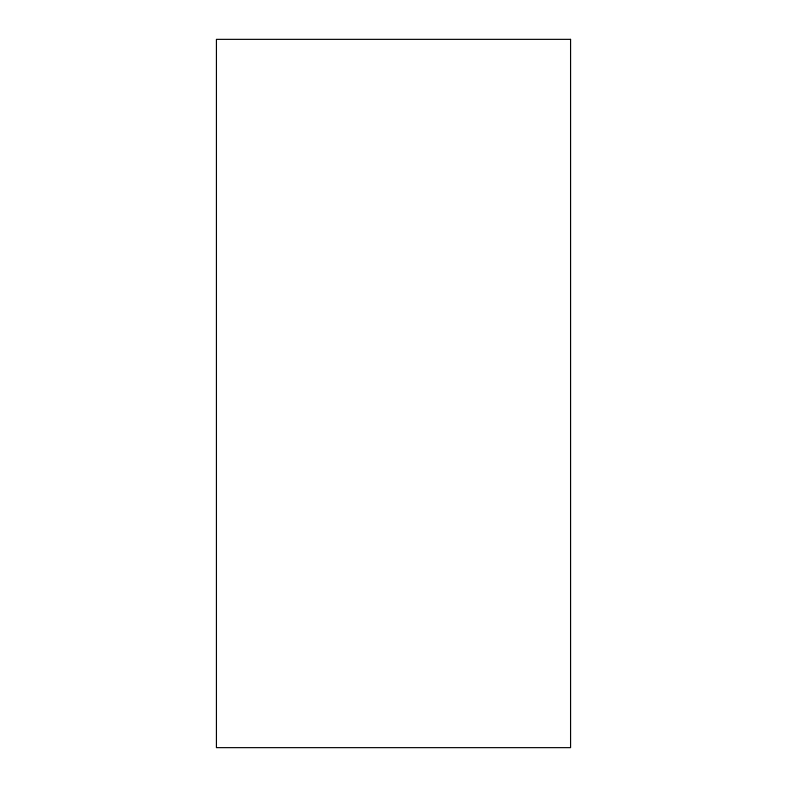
<?xml version="1.0" encoding="UTF-8"?>
<svg xmlns="http://www.w3.org/2000/svg" width="787" height="787" viewBox="0 0 787 787"><rect width="100%" height="100%" fill="white"/><g stroke="black" fill="none" stroke-linecap="round" stroke-linejoin="round"><path stroke-width="1.18" d="M570.575 39.35L216.425 39.35L216.425 747.65L570.575 747.65L570.575 39.35"/></g></svg>
